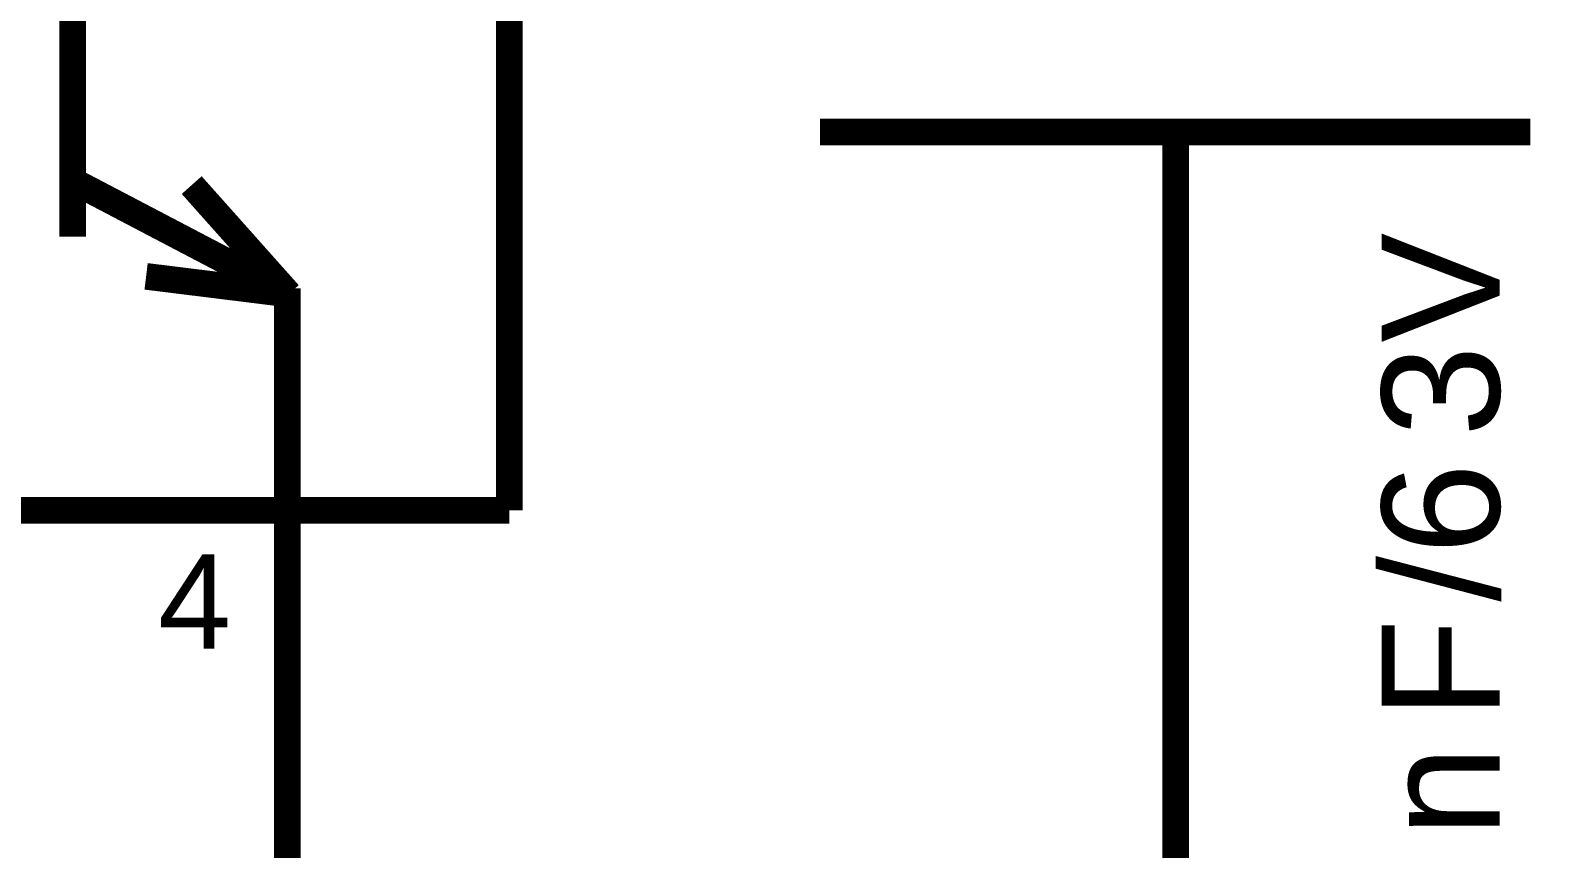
# Model space of a CAD drawing. Header units: millimetres. Extents: x -2024 to 917, y -725 to 13.
# Drawn here: x -1981.77 to -1964.74, y -630.48 to -621.27 of the extents above; entities that cross this region are included whole.
import ezdxf

# ---------------------------------------------------------------- set-up
doc = ezdxf.new("R2010")
doc.units = ezdxf.units.MM
doc.styles.get("Standard").update_dxf_attribs({"font": 'arial.ttf'})

msp = doc.modelspace()

# ---------------------------------------------------------------- linework, layer by layer
at = {"color": 7, "const_width": 0.3}
for points in [[(-1976.38, -616.675), (-1976.38, -626.677)], [(-1981.296, -619.855), (-1981.296, -623.597)], [(-1972.888, -622.421), (-1964.894, -622.421)], [(-1968.883, -622.421), (-1968.883, -625.418)], [(-1978.863, -624.243), (-1981.296, -622.968)], [(-1978.863, -624.243), (-1979.955, -623.017)], [(-1978.863, -624.243), (-1980.468, -624.044)], [(-1978.879, -624.177), (-1978.879, -629.177)], [(-1968.883, -625.418), (-1968.883, -631.678), (-1978.879, -631.678), (-1978.879, -629.177)], [(-1976.38, -626.677), (-1995.133, -626.677)]]:
    msp.add_lwpolyline(points, dxfattribs=at)

# ---------------------------------------------------------------- texts
at = {"color": 7}
for s, p in [('V', (-1965.241, -624.789)), ('3', (-1965.241, -625.849)), ('6', (-1965.241, -627.174)), ('/', (-1965.241, -627.704)), ('F', (-1965.241, -629.028)), ('n', (-1965.241, -630.353))]:
    msp.add_text(s, height=1.325, rotation=90, dxfattribs=at).set_placement(p)
msp.add_text('4', height=1.06, dxfattribs=at).set_placement((-1980.336, -628.233))

doc.saveas('drawing.dxf')
